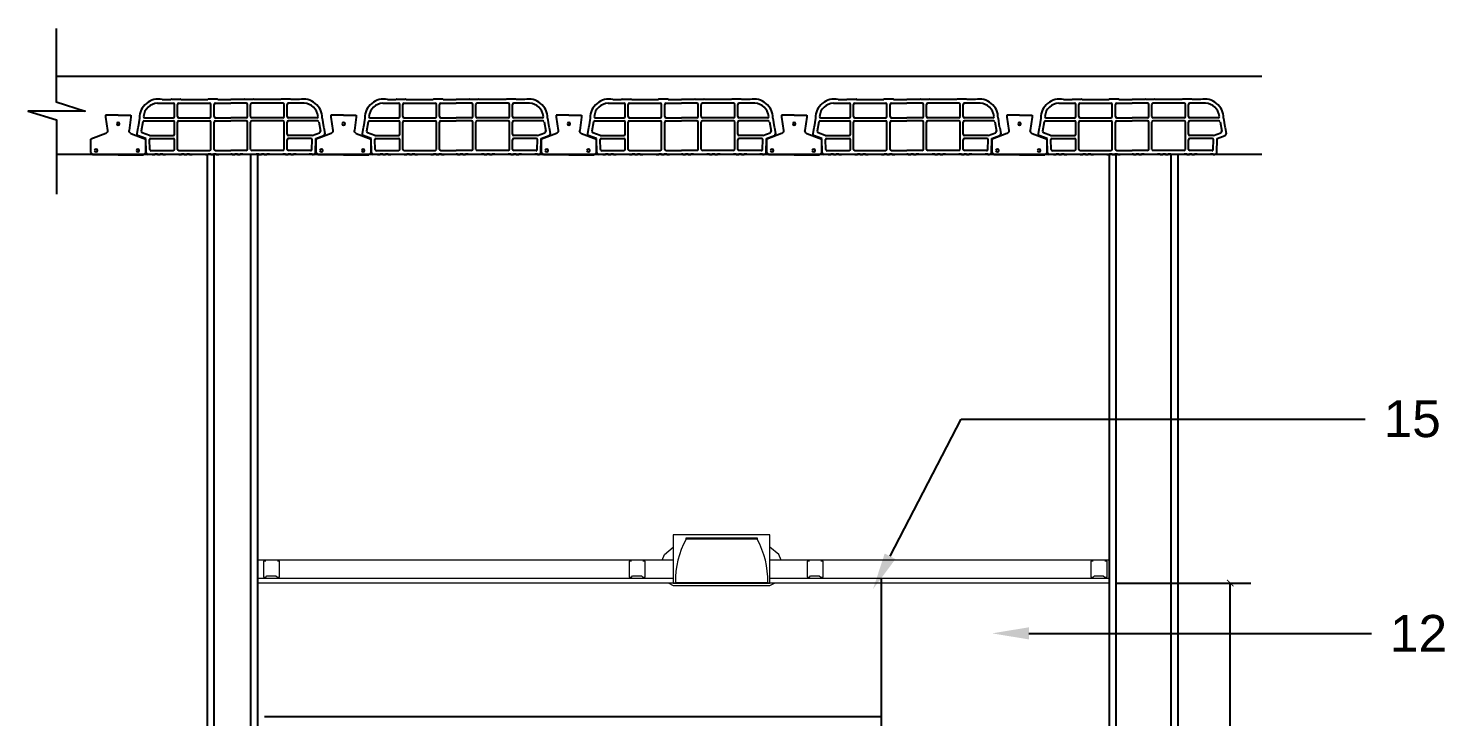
# Model space of a CAD drawing. Header units: metres. Extents: x 198 to 412, y -54 to 17.
# Drawn here: x 279.873 to 282.952, y -24.036 to -22.542 of the extents above; entities that cross this region are included whole.
import ezdxf
from ezdxf import colors
from ezdxf.entities.mleader import LeaderData, LeaderLine
from ezdxf.math import Vec2, Vec3

# ---------------------------------------------------------------- set-up
doc = ezdxf.new("R2010")
doc.units = ezdxf.units.M
doc.header["$LTSCALE"] = 10
for name, color, linetype in [('01', 1, 'Continuous'), ('02', 2, 'Continuous'), ('02-LH ladrillo hueco 02', 1, 'Continuous'), ('1_MUROS', 6, 'Continuous'), ('A-MUROS', 6, 'Continuous'), ('A-TEXTOS', 2, 'Continuous'), ('Corte t', 2, 'Continuous'), ('Losa rap sapito', 251, 'Continuous'), ('piso', 1, 'Continuous'), ('TCOTA', 1, 'Continuous')]:
    doc.layers.add(name, color=color, linetype=linetype)
doc.layers.add('A-Cielorraso', color=1, linetype='Continuous', lineweight=5)
doc.styles.add('ARIAL', font='arial.ttf')
doc.dimstyles.new('ST-COTA-25', dxfattribs={"dimscale": 0.25, "dimtxt": 0.18, "dimasz": 0.1, "dimexe": 0.18, "dimexo": 0.0625, "dimgap": 0.09, "dimtad": 1, "dimzin": 4, "dimdsep": 46, "dimtxsty": 'ARIAL', "dimblk1": 'COTA_N', "dimblk2": 'COTA_N', "dimsah": 1, "dimcen": 0.09, "dimclrd": 8, "dimclre": 8, "dimclrt": 1, "dimadec": 0, "dimazin": 0, "dimtfac": 1, "dimtix": 1, "dimtmove": 0, "dimatfit": 3, "dimldrblk": 'COTA_N', "dimfxl": 0.18, "dimtolj": 1, "dimtzin": 0, "dimarcsym": 0})

# ---------------------------------------------------------------- blocks, each defined once
blk = doc.blocks.new('top II')
for p, q in [((-0.1243, -0.0428), (-0.105, -0.0272)), ((0.1243, -0.0428), (0.105, -0.0272)), ((-0.1294, -0.055), (-0.1243, -0.0428)), ((0.1294, -0.055), (0.1243, -0.0428))]:
    blk.add_line(p, q)
for points in [[(-0.105, 0), (0.105, 0), (0.105, -0.105), (-0.105, -0.105)], [(-0.0771, -0.01), (0.0773, -0.01), (0.0773, -0.0069), (-0.0771, -0.0069)], [(-0.115, -0.105), (0.115, -0.105), (0.105, -0.11), (-0.105, -0.11), (-0.115, -0.105)]]:
    blk.add_lwpolyline(points, close=True)
blk.add_lwpolyline([(0.1, -0.1038), (-0.1, -0.1038, -0.138928), (-0.0771, -0.01), (0.0771, -0.01, -0.138928), (0.1, -0.1038, 52.020742)], format="xyb")
blk = doc.blocks.new('Losa rap zapito')
at = {"layer": 'Losa rap sapito'}
for p, q in [((283.8012, -291.7632), (283.8205, -291.7632)), ((283.9008, -291.7632), (283.8815, -291.7632)), ((283.9599, -291.7632), (283.9792, -291.7632)), ((284.0595, -291.7632), (284.0402, -291.7632)), ((283.7711, -291.7719), (283.8051, -291.7719)), ((283.7813, -291.7641), (283.8003, -291.7641)), ((283.808, -291.8006), (283.808, -291.7747)), ((283.8147, -291.8006), (283.8147, -291.7747)), ((283.8176, -291.7719), (283.8844, -291.7719)), ((283.8215, -291.7641), (283.8806, -291.7641)), ((283.8873, -291.8006), (283.8873, -291.7747)), ((283.8941, -291.8006), (283.8941, -291.7747)), ((283.897, -291.7719), (283.9304, -291.7719)), ((283.9018, -291.7641), (283.9304, -291.7641)), ((283.959, -291.7641), (283.9304, -291.7641)), ((283.9638, -291.7719), (283.9304, -291.7719)), ((283.9667, -291.8006), (283.9667, -291.7747)), ((283.9734, -291.8006), (283.9734, -291.7747)), ((284.0431, -291.7719), (283.9763, -291.7719)), ((284.0393, -291.7641), (283.9802, -291.7641)), ((284.046, -291.8006), (284.046, -291.7747)), ((284.0527, -291.8006), (284.0527, -291.7747)), ((284.0896, -291.7719), (284.0556, -291.7719)), ((284.0795, -291.7641), (284.0605, -291.7641)), ((283.7282, -291.8243), (283.7262, -291.8386)), ((283.732, -291.8042), (283.7293, -291.8235)), ((283.7394, -291.8124), (283.7357, -291.8329)), ((283.7422, -291.8103), (283.8051, -291.8103)), ((283.7437, -291.8035), (283.8051, -291.8035)), ((283.7534, -291.8103), (283.8051, -291.8103)), ((283.808, -291.8391), (283.808, -291.8132)), ((283.8147, -291.8721), (283.8147, -291.8132)), ((283.8176, -291.8035), (283.8844, -291.8035)), ((283.8176, -291.8103), (283.8844, -291.8103)), ((283.8873, -291.8721), (283.8873, -291.8132)), ((283.8941, -291.8721), (283.8941, -291.8132)), ((283.897, -291.8035), (283.9304, -291.8035)), ((283.897, -291.8103), (283.9304, -291.8103)), ((283.9638, -291.8035), (283.9304, -291.8035)), ((283.9638, -291.8103), (283.9304, -291.8103)), ((283.9667, -291.8721), (283.9667, -291.8132)), ((283.9734, -291.8721), (283.9734, -291.8132)), ((284.0431, -291.8035), (283.9763, -291.8035)), ((284.0431, -291.8103), (283.9763, -291.8103)), ((284.046, -291.8721), (284.046, -291.8132)), ((284.0527, -291.8391), (284.0527, -291.8132)), ((284.117, -291.8035), (284.0556, -291.8035)), ((284.1186, -291.8103), (284.0556, -291.8103)), ((284.1073, -291.8103), (284.0556, -291.8103)), ((284.1214, -291.8124), (284.125, -291.8329)), ((284.1287, -291.8042), (284.1314, -291.8235)), ((284.1325, -291.8243), (284.1346, -291.8386)), ((283.7459, -291.8484), (283.728, -291.8417)), ((283.7534, -291.842), (283.7376, -291.836)), ((283.7466, -291.8799), (283.7459, -291.8484)), ((283.7534, -291.842), (283.8051, -291.842)), ((283.7542, -291.8721), (283.7536, -291.851)), ((283.7565, -291.8487), (283.8051, -291.8487)), ((283.808, -291.8721), (283.808, -291.8516)), ((284.0527, -291.8721), (284.0527, -291.8516)), ((284.1073, -291.842), (284.0556, -291.842)), ((284.1043, -291.8487), (284.0556, -291.8487)), ((284.1066, -291.8721), (284.1071, -291.851)), ((284.1073, -291.842), (284.1232, -291.836)), ((284.1141, -291.8799), (284.1149, -291.8484)), ((284.1149, -291.8484), (284.1327, -291.8417)), ((283.7541, -291.8836), (283.7504, -291.8836)), ((283.7541, -291.8836), (283.7516, -291.8836)), ((283.7541, -291.8836), (283.7516, -291.8836)), ((283.7541, -291.8836), (283.7541, -291.8827)), ((283.7541, -291.8827), (283.7598, -291.8827)), ((283.7571, -291.8749), (283.8051, -291.8749)), ((283.7598, -291.8836), (283.7598, -291.8827)), ((283.7598, -291.8836), (283.7656, -291.8836)), ((283.7714, -291.8827), (283.7656, -291.8827)), ((283.7656, -291.8836), (283.7656, -291.8827)), ((283.7714, -291.8836), (283.7714, -291.8827)), ((283.7714, -291.8836), (283.7772, -291.8836)), ((283.7772, -291.8836), (283.7772, -291.8827)), ((283.783, -291.8827), (283.7772, -291.8827)), ((283.783, -291.8836), (283.783, -291.8827)), ((283.783, -291.8836), (283.7887, -291.8836)), ((283.7887, -291.8836), (283.7887, -291.8827)), ((283.7887, -291.8827), (283.7945, -291.8827)), ((283.7945, -291.8836), (283.7945, -291.8827)), ((283.8003, -291.8836), (283.7945, -291.8836)), ((283.8003, -291.8827), (283.8061, -291.8827)), ((283.8003, -291.8836), (283.8003, -291.8827)), ((283.8061, -291.8836), (283.8061, -291.8827)), ((283.8119, -291.8836), (283.8061, -291.8836)), ((283.8119, -291.8827), (283.8176, -291.8827)), ((283.8119, -291.8836), (283.8119, -291.8827)), ((283.8119, -291.8827), (283.8176, -291.8827)), ((283.8176, -291.8749), (283.8844, -291.8749)), ((283.8176, -291.8836), (283.8176, -291.8827)), ((283.8176, -291.8836), (283.8234, -291.8836)), ((283.8292, -291.8827), (283.8234, -291.8827)), ((283.8234, -291.8836), (283.8234, -291.8827)), ((283.8292, -291.8836), (283.8292, -291.8827)), ((283.8292, -291.8836), (283.835, -291.8836)), ((283.835, -291.8836), (283.835, -291.8827)), ((283.8408, -291.8827), (283.835, -291.8827)), ((283.8408, -291.8836), (283.8408, -291.8827)), ((283.8408, -291.8836), (283.8465, -291.8836)), ((283.8465, -291.8836), (283.8465, -291.8827)), ((283.8465, -291.8827), (283.8523, -291.8827)), ((283.8523, -291.8836), (283.8523, -291.8827)), ((283.8581, -291.8836), (283.8523, -291.8836)), ((283.8581, -291.8827), (283.8639, -291.8827)), ((283.8581, -291.8836), (283.8581, -291.8827)), ((283.8639, -291.8836), (283.8639, -291.8827)), ((283.8697, -291.8836), (283.8639, -291.8836)), ((283.8697, -291.8827), (283.8755, -291.8827)), ((283.8697, -291.8836), (283.8697, -291.8827)), ((283.8697, -291.8827), (283.8755, -291.8827)), ((283.8755, -291.8836), (283.8755, -291.8827)), ((283.8755, -291.8836), (283.8812, -291.8836)), ((283.887, -291.8827), (283.8812, -291.8827)), ((283.8812, -291.8836), (283.8812, -291.8827)), ((283.887, -291.8836), (283.887, -291.8827)), ((283.887, -291.8836), (283.8928, -291.8836)), ((283.8928, -291.8836), (283.8928, -291.8827)), ((283.8986, -291.8827), (283.8928, -291.8827)), ((283.897, -291.8749), (283.9304, -291.8749)), ((283.8986, -291.8836), (283.8986, -291.8827)), ((283.8986, -291.8836), (283.9044, -291.8836)), ((283.9044, -291.8836), (283.9044, -291.8827)), ((283.9044, -291.8827), (283.9101, -291.8827)), ((283.9101, -291.8836), (283.9101, -291.8827)), ((283.9159, -291.8836), (283.9101, -291.8836)), ((283.9159, -291.8827), (283.9217, -291.8827)), ((283.9159, -291.8836), (283.9159, -291.8827)), ((283.9217, -291.8836), (283.9217, -291.8827)), ((283.9275, -291.8836), (283.9217, -291.8836)), ((283.9275, -291.8836), (283.9275, -291.8827)), ((283.9275, -291.8827), (283.9304, -291.8827)), ((283.9638, -291.8749), (283.9304, -291.8749)), ((283.9333, -291.8827), (283.9304, -291.8827)), ((283.9333, -291.8836), (283.9333, -291.8827)), ((283.9333, -291.8836), (283.939, -291.8836)), ((283.9448, -291.8827), (283.939, -291.8827)), ((283.939, -291.8836), (283.939, -291.8827)), ((283.9448, -291.8836), (283.9448, -291.8827)), ((283.9448, -291.8836), (283.9506, -291.8836)), ((283.9506, -291.8836), (283.9506, -291.8827)), ((283.9564, -291.8827), (283.9506, -291.8827)), ((283.9564, -291.8836), (283.9564, -291.8827)), ((283.9622, -291.8836), (283.9564, -291.8836)), ((283.9622, -291.8836), (283.9622, -291.8827)), ((283.9622, -291.8827), (283.9679, -291.8827)), ((283.9679, -291.8836), (283.9679, -291.8827)), ((283.9737, -291.8836), (283.9679, -291.8836)), ((283.9737, -291.8827), (283.9795, -291.8827)), ((283.9737, -291.8836), (283.9737, -291.8827)), ((284.0431, -291.8749), (283.9763, -291.8749)), ((283.9795, -291.8836), (283.9795, -291.8827)), ((283.9853, -291.8836), (283.9795, -291.8836)), ((283.9911, -291.8827), (283.9853, -291.8827)), ((283.9853, -291.8836), (283.9853, -291.8827)), ((283.9911, -291.8827), (283.9853, -291.8827)), ((283.9911, -291.8836), (283.9911, -291.8827)), ((283.9911, -291.8836), (283.9968, -291.8836)), ((284.0026, -291.8827), (283.9968, -291.8827)), ((283.9968, -291.8836), (283.9968, -291.8827)), ((284.0026, -291.8836), (284.0026, -291.8827)), ((284.0026, -291.8836), (284.0084, -291.8836)), ((284.0084, -291.8836), (284.0084, -291.8827)), ((284.0142, -291.8827), (284.0084, -291.8827)), ((284.0142, -291.8836), (284.0142, -291.8827)), ((284.02, -291.8836), (284.0142, -291.8836)), ((284.02, -291.8836), (284.02, -291.8827)), ((284.02, -291.8827), (284.0258, -291.8827)), ((284.0258, -291.8836), (284.0258, -291.8827)), ((284.0315, -291.8836), (284.0258, -291.8836)), ((284.0315, -291.8827), (284.0373, -291.8827)), ((284.0315, -291.8836), (284.0315, -291.8827)), ((284.0373, -291.8836), (284.0373, -291.8827)), ((284.0431, -291.8836), (284.0373, -291.8836)), ((284.0489, -291.8827), (284.0431, -291.8827)), ((284.0431, -291.8836), (284.0431, -291.8827)), ((284.0489, -291.8827), (284.0431, -291.8827)), ((284.0489, -291.8836), (284.0489, -291.8827)), ((284.0489, -291.8836), (284.0547, -291.8836)), ((284.0604, -291.8827), (284.0547, -291.8827)), ((284.0547, -291.8836), (284.0547, -291.8827)), ((284.1037, -291.8749), (284.0556, -291.8749)), ((284.0604, -291.8836), (284.0604, -291.8827)), ((284.0604, -291.8836), (284.0662, -291.8836)), ((284.0662, -291.8836), (284.0662, -291.8827)), ((284.072, -291.8827), (284.0662, -291.8827)), ((284.072, -291.8836), (284.072, -291.8827)), ((284.0778, -291.8836), (284.072, -291.8836)), ((284.0778, -291.8836), (284.0778, -291.8827)), ((284.0778, -291.8827), (284.0836, -291.8827)), ((284.0836, -291.8836), (284.0836, -291.8827)), ((284.0893, -291.8836), (284.0836, -291.8836)), ((284.0893, -291.8827), (284.0951, -291.8827)), ((284.0893, -291.8836), (284.0893, -291.8827)), ((284.0951, -291.8836), (284.0951, -291.8827)), ((284.1009, -291.8836), (284.0951, -291.8836)), ((284.1009, -291.8836), (284.1009, -291.8827)), ((284.1067, -291.8827), (284.1009, -291.8827)), ((284.1067, -291.8836), (284.1067, -291.8827)), ((284.1067, -291.8836), (284.1092, -291.8836)), ((284.1067, -291.8836), (284.1092, -291.8836)), ((284.1067, -291.8836), (284.1103, -291.8836))]:
    blk.add_line(p, q, dxfattribs=at)
for centre, radius, start, end in [((283.7724, -291.8035), 0.0404, 77.2971, 181.0135), ((283.8012, -291.7641), 0.000963, 90, 180), ((283.8205, -291.7641), 0.000963, 0, 90), ((283.8815, -291.7641), 0.000963, 90, 180), ((283.9008, -291.7641), 0.000963, 0, 90), ((283.9599, -291.7641), 0.000963, 90, 180), ((283.9792, -291.7641), 0.000963, 0, 90), ((284.0402, -291.7641), 0.000963, 90, 180), ((284.0595, -291.7641), 0.000963, 0, 90), ((284.0883, -291.8035), 0.0404, 358.9865, 102.7029), ((283.7724, -291.8035), 0.0317, 92.259, 174.7894), ((283.8051, -291.7747), 0.00289, 0, 90), ((283.8176, -291.7747), 0.00289, 90, 180), ((283.8844, -291.7747), 0.00289, 0, 90), ((283.897, -291.7747), 0.00289, 90, 180), ((283.9638, -291.7747), 0.00289, 0, 90), ((283.9763, -291.7747), 0.00289, 90, 180), ((284.0431, -291.7747), 0.00289, 0, 90), ((284.0556, -291.7747), 0.00289, 90, 180), ((284.0883, -291.8035), 0.0317, 5.2106, 87.741), ((283.7292, -291.8244), 0.000963, 81.8699, 171.8699), ((283.7422, -291.8132), 0.00289, 90, 165.2593), ((283.7437, -291.8006), 0.00289, 180.2316, 270), ((283.8051, -291.8006), 0.00289, 270, 0), ((283.8051, -291.8132), 0.00289, 0, 90), ((283.8176, -291.8006), 0.00289, 180, 270), ((283.8176, -291.8132), 0.00289, 90, 180), ((283.8844, -291.8006), 0.00289, 270, 0), ((283.8844, -291.8132), 0.00289, 0, 90), ((283.897, -291.8006), 0.00289, 180, 270), ((283.897, -291.8132), 0.00289, 90, 180), ((283.9638, -291.8006), 0.00289, 270, 0), ((283.9638, -291.8132), 0.00289, 0, 90), ((283.9763, -291.8006), 0.00289, 180, 270), ((283.9763, -291.8132), 0.00289, 90, 180), ((284.0431, -291.8006), 0.00289, 270, 0), ((284.0431, -291.8132), 0.00289, 0, 90), ((284.0556, -291.8006), 0.00289, 180, 270), ((284.0556, -291.8132), 0.00289, 90, 180), ((284.117, -291.8006), 0.00289, 270, 359.7684), ((284.1186, -291.8132), 0.00289, 14.7407, 90), ((284.1316, -291.8244), 0.000963, 8.1301, 98.1301), ((283.729, -291.839), 0.00289, 171.8699, 249.444), ((283.7386, -291.8333), 0.00289, 171.8699, 249.444), ((283.7565, -291.8516), 0.00289, 90, 168.5947), ((283.8051, -291.8391), 0.00289, 270, 0), ((283.8051, -291.8516), 0.00289, 0, 90), ((284.0556, -291.8391), 0.00289, 180, 270), ((284.0556, -291.8516), 0.00289, 90, 180), ((284.1043, -291.8516), 0.00289, 11.4053, 90), ((284.1222, -291.8333), 0.00289, 290.556, 8.1301), ((284.1317, -291.839), 0.00289, 290.556, 8.1301), ((283.7505, -291.8797), 0.0039, 182.4799, 268.1248), ((283.7571, -291.8721), 0.00289, 180, 271.41), ((283.8051, -291.8721), 0.00289, 270, 0), ((283.8176, -291.8721), 0.00289, 180, 270), ((283.8844, -291.8721), 0.00289, 270, 0), ((283.897, -291.8721), 0.00289, 180, 270), ((283.9638, -291.8721), 0.00289, 270, 0), ((283.9763, -291.8721), 0.00289, 180, 270), ((284.0431, -291.8721), 0.00289, 270, 0), ((284.0556, -291.8721), 0.00289, 180, 270), ((284.1037, -291.8721), 0.00289, 268.59, 0), ((284.1102, -291.8797), 0.0039, 271.8752, 357.5201)]:
    blk.add_arc(centre, radius, start, end, dxfattribs=at)
blk = doc.blocks.new('VIGUETA NUEVA')
at = {"layer": '02'}
for p, q in [((852.3054, 1549.6661), (852.2767, 1549.6661)), ((852.2767, 1549.6661), (852.2767, 1549.6611)), ((852.2767, 1549.6611), (852.2809, 1549.6312)), ((852.3054, 1549.6661), (852.3342, 1549.6661)), ((852.3342, 1549.6611), (852.3299, 1549.6312)), ((852.3342, 1549.6661), (852.3342, 1549.6611)), ((852.2769, 1549.6243), (852.2429, 1549.6111)), ((852.2429, 1549.5811), (852.2429, 1549.6111)), ((852.3339, 1549.6243), (852.3679, 1549.6111)), ((852.3679, 1549.5811), (852.3679, 1549.6111)), ((852.2429, 1549.5811), (852.2479, 1549.5761)), ((852.3054, 1549.5761), (852.2479, 1549.5761)), ((852.3054, 1549.5761), (852.3629, 1549.5761)), ((852.3679, 1549.5811), (852.3629, 1549.5761))]:
    blk.add_line(p, q, dxfattribs=at)
for centre, start, end in [((852.2739, 1549.6307), 294.8533, 4.4381), ((852.3369, 1549.6307), 175.5619, 245.1467)]:
    blk.add_arc(centre, 0.00704, start, end, dxfattribs=at)
blk = doc.blocks.new('VIGUETA NUEVA1')
at = {"layer": 'piso'}
for centre in [(0, -0.02), (-0.0444, -0.0805), (0.0504, -0.0805)]:
    blk.add_circle(centre, 0.00324, dxfattribs=at)
at = {"layer": '1_MUROS'}
blk.add_blockref('VIGUETA NUEVA', (-852.3054, -1549.6661), dxfattribs=at)
blk = doc.blocks.new('COTA_N')
for p, q in [((-1, 0), (0, 0)), ((0, 0.5), (0, -0.5))]:
    blk.add_line(p, q)
at = {"color": 3, "const_width": 0.065}
blk.add_lwpolyline([(0.14, 0.14), (0.28, 0.28), (0, 0), (-0.14, -0.14), (-0.28, -0.28)], dxfattribs=at)
blk = doc.blocks.new('*D444')
at = {"layer": 'Defpoints', "color": 0, "transparency": 16777216}
for p in [(282.2206, -23.7463, 0), (282.4839, -23.7463), (282.2206, -26.1463, 0)]:
    blk.add_point(p, dxfattribs=at)
at = {"layer": 'TCOTA', "color": 8, "lineweight": -2, "transparency": 16777216}
for p, q in [((282.2362, -23.7463), (282.5289, -23.7463)), ((282.4839, -26.1213), (282.4839, -23.7713)), ((282.2362, -26.1463), (282.5289, -26.1463))]:
    blk.add_line(p, q, dxfattribs=at)
at = {"layer": 'TCOTA', "color": 8, "lineweight": -2, "transparency": 16777216, "xscale": 0.025, "yscale": 0.025, "zscale": 0.025}
for p, rotation in [((282.4839, -23.7463), 90), ((282.4839, -26.1463), 270)]:
    blk.add_blockref('COTA_N', p, dxfattribs=dict(at, rotation=rotation))
at = {"layer": 'TCOTA', "color": 1, "transparency": 16777216, "insert": (282.4384, -24.8021), "char_height": 0.045, "attachment_point": 5, "rotation": 90, "style": 'ARIAL'}
blk.add_mtext('\\A1;2.40', dxfattribs=at)

msp = doc.modelspace()

# ---------------------------------------------------------------- linework, layer by layer
at = {"color": 5}
for p, q in [((282.5523, -22.6463, 0), (279.9339, -22.6463, 0)), ((282.5523, -22.8163, 0), (279.9345, -22.8163, 0))]:
    msp.add_line(p, q, dxfattribs=at)
at = {"layer": '01'}
msp.add_line((280.3864, -24.0363, 0), (281.7256, -24.0363, 0), dxfattribs=at)
at = {"layer": '02'}
msp.add_line((281.7256, -23.7363, 0), (281.7256, -26.1463, 0), dxfattribs=at)
at = {"layer": '02', "color": 3, "elevation": 0}
msp.add_lwpolyline([(279.9339, -22.5421), (279.9339, -22.7014), (279.9964, -22.7222), (279.8731, -22.7222), (279.9345, -22.7408), (279.9345, -22.9018)], dxfattribs=at)
at = {"layer": '02-LH ladrillo hueco 02'}
for p, q in [((280.3714, -26.2163, 0), (280.3714, -22.8163, 0)), ((282.3706, -26.2163, 0), (282.3706, -22.8163, 0))]:
    msp.add_line(p, q, dxfattribs=at)
at = {"layer": '02-LH ladrillo hueco 02', "elevation": 0}
for points in [[(280.2614, -22.8163), (280.2614, -26.2163)], [(282.2206, -22.8163), (282.2206, -26.2163)]]:
    msp.add_lwpolyline(points, dxfattribs=at)
at = {"layer": 'A-Cielorraso', "linetype": 'Continuous'}
for p, q in [((281.2547, -23.684, 0), (281.2741, -23.6685, 0)), ((281.2547, -23.684, 0), (281.2741, -23.6685, 0)), ((281.2547, -23.684, 0), (281.2741, -23.6685, 0)), ((281.2547, -23.684, 0), (281.2741, -23.6685, 0)), ((281.2547, -23.684, 0), (281.2741, -23.6685, 0)), ((281.2547, -23.684, 0), (281.2741, -23.6685, 0)), ((281.2547, -23.684, 0), (281.2741, -23.6685, 0)), ((281.2547, -23.684, 0), (281.2741, -23.6685, 0)), ((281.2547, -23.684, 0), (281.2741, -23.6685, 0)), ((281.2547, -23.684, 0), (281.2741, -23.6685, 0)), ((281.2547, -23.684, 0), (281.2741, -23.6685, 0)), ((281.2547, -23.684, 0), (281.2741, -23.6685, 0)), ((281.2547, -23.684, 0), (281.2741, -23.6685, 0)), ((281.2547, -23.684, 0), (281.2741, -23.6685, 0)), ((281.2547, -23.684, 0), (281.2741, -23.6685, 0)), ((281.2547, -23.684, 0), (281.2741, -23.6685, 0)), ((281.5034, -23.684, 0), (281.4841, -23.6685, 0)), ((281.5034, -23.684, 0), (281.4841, -23.6685, 0)), ((281.5034, -23.684, 0), (281.4841, -23.6685, 0)), ((281.5034, -23.684, 0), (281.4841, -23.6685, 0)), ((281.5034, -23.684, 0), (281.4841, -23.6685, 0)), ((281.5034, -23.684, 0), (281.4841, -23.6685, 0)), ((281.5034, -23.684, 0), (281.4841, -23.6685, 0)), ((281.5034, -23.684, 0), (281.4841, -23.6685, 0)), ((281.5034, -23.684, 0), (281.4841, -23.6685, 0)), ((281.5034, -23.684, 0), (281.4841, -23.6685, 0)), ((281.5034, -23.684, 0), (281.4841, -23.6685, 0)), ((281.5034, -23.684, 0), (281.4841, -23.6685, 0)), ((281.5034, -23.684, 0), (281.4841, -23.6685, 0)), ((281.5034, -23.684, 0), (281.4841, -23.6685, 0)), ((281.5034, -23.684, 0), (281.4841, -23.6685, 0)), ((281.5034, -23.684, 0), (281.4841, -23.6685, 0)), ((281.2741, -23.6963, 0), (280.3714, -23.6963, 0)), ((281.2497, -23.6963, 0), (281.2547, -23.684, 0)), ((281.2497, -23.6963, 0), (281.2547, -23.684, 0)), ((281.2497, -23.6963, 0), (281.2547, -23.684, 0)), ((281.2497, -23.6963, 0), (281.2547, -23.684, 0)), ((281.2497, -23.6963, 0), (281.2547, -23.684, 0)), ((281.2497, -23.6963, 0), (281.2547, -23.684, 0)), ((281.2497, -23.6963, 0), (281.2547, -23.684, 0)), ((281.2497, -23.6963, 0), (281.2547, -23.684, 0)), ((281.2497, -23.6963, 0), (281.2547, -23.684, 0)), ((281.2497, -23.6963, 0), (281.2547, -23.684, 0)), ((281.2497, -23.6963, 0), (281.2547, -23.684, 0)), ((281.2497, -23.6963, 0), (281.2547, -23.684, 0)), ((281.2497, -23.6963, 0), (281.2547, -23.684, 0)), ((281.2497, -23.6963, 0), (281.2547, -23.684, 0)), ((281.2497, -23.6963, 0), (281.2547, -23.684, 0)), ((281.2497, -23.6963, 0), (281.2547, -23.684, 0)), ((282.2206, -23.6963, 0), (281.4841, -23.6963, 0)), ((281.5084, -23.6963, 0), (281.5034, -23.684, 0)), ((281.5084, -23.6963, 0), (281.5034, -23.684, 0)), ((281.5084, -23.6963, 0), (281.5034, -23.684, 0)), ((281.5084, -23.6963, 0), (281.5034, -23.684, 0)), ((281.5084, -23.6963, 0), (281.5034, -23.684, 0)), ((281.5084, -23.6963, 0), (281.5034, -23.684, 0)), ((281.5084, -23.6963, 0), (281.5034, -23.684, 0)), ((281.5084, -23.6963, 0), (281.5034, -23.684, 0)), ((281.5084, -23.6963, 0), (281.5034, -23.684, 0)), ((281.5084, -23.6963, 0), (281.5034, -23.684, 0)), ((281.5084, -23.6963, 0), (281.5034, -23.684, 0)), ((281.5084, -23.6963, 0), (281.5034, -23.684, 0)), ((281.5084, -23.6963, 0), (281.5034, -23.684, 0)), ((281.5084, -23.6963, 0), (281.5034, -23.684, 0)), ((281.5084, -23.6963, 0), (281.5034, -23.684, 0)), ((281.5084, -23.6963, 0), (281.5034, -23.684, 0))]:
    msp.add_line(p, q, dxfattribs=at)
at = {"layer": 'A-Cielorraso', "color": 2, "linetype": 'Continuous'}
for p, q in [((281.2741, -23.7363, 0), (280.3714, -23.7363, 0)), ((282.2206, -23.7363, 0), (281.4841, -23.7363, 0)), ((281.2741, -23.7463, 0), (280.3714, -23.7463, 0)), ((282.2206, -23.7463, 0), (281.4671, -23.7463, 0))]:
    msp.add_line(p, q, dxfattribs=at)
at = {"layer": 'A-Cielorraso', "linetype": 'Continuous', "elevation": 0}
for points in [[(281.4841, -23.6413), (281.2741, -23.6413), (281.2741, -23.7463), (281.4841, -23.7463)], [(281.4841, -23.6413), (281.2741, -23.6413), (281.2741, -23.7463), (281.4841, -23.7463)], [(281.4841, -23.6413), (281.2741, -23.6413), (281.2741, -23.7463), (281.4841, -23.7463)], [(281.4841, -23.6413), (281.2741, -23.6413), (281.2741, -23.7463), (281.4841, -23.7463)], [(281.4841, -23.6413), (281.2741, -23.6413), (281.2741, -23.7463), (281.4841, -23.7463)], [(281.4841, -23.6413), (281.2741, -23.6413), (281.2741, -23.7463), (281.4841, -23.7463)], [(281.4841, -23.6413), (281.2741, -23.6413), (281.2741, -23.7463), (281.4841, -23.7463)], [(281.4841, -23.6413), (281.2741, -23.6413), (281.2741, -23.7463), (281.4841, -23.7463)], [(281.4841, -23.6413), (281.2741, -23.6413), (281.2741, -23.7463), (281.4841, -23.7463)], [(281.4841, -23.6413), (281.2741, -23.6413), (281.2741, -23.7463), (281.4841, -23.7463)], [(281.4841, -23.6413), (281.2741, -23.6413), (281.2741, -23.7463), (281.4841, -23.7463)], [(281.4841, -23.6413), (281.2741, -23.6413), (281.2741, -23.7463), (281.4841, -23.7463)], [(281.4841, -23.6413), (281.2741, -23.6413), (281.2741, -23.7463), (281.4841, -23.7463)], [(281.4841, -23.6413), (281.2741, -23.6413), (281.2741, -23.7463), (281.4841, -23.7463)], [(281.4841, -23.6413), (281.2741, -23.6413), (281.2741, -23.7463), (281.4841, -23.7463)], [(281.4841, -23.6413), (281.2741, -23.6413), (281.2741, -23.7463), (281.4841, -23.7463)], [(281.4562, -23.6513), (281.3018, -23.6513), (281.3018, -23.6481), (281.4562, -23.6481)], [(281.4562, -23.6513), (281.3018, -23.6513), (281.3018, -23.6481), (281.4562, -23.6481)], [(281.4562, -23.6513), (281.3018, -23.6513), (281.3018, -23.6481), (281.4562, -23.6481)], [(281.4562, -23.6513), (281.3018, -23.6513), (281.3018, -23.6481), (281.4562, -23.6481)], [(281.4562, -23.6513), (281.3018, -23.6513), (281.3018, -23.6481), (281.4562, -23.6481)], [(281.4562, -23.6513), (281.3018, -23.6513), (281.3018, -23.6481), (281.4562, -23.6481)], [(281.4562, -23.6513), (281.3018, -23.6513), (281.3018, -23.6481), (281.4562, -23.6481)], [(281.4562, -23.6513), (281.3018, -23.6513), (281.3018, -23.6481), (281.4562, -23.6481)], [(281.4562, -23.6513), (281.3018, -23.6513), (281.3018, -23.6481), (281.4562, -23.6481)], [(281.4562, -23.6513), (281.3018, -23.6513), (281.3018, -23.6481), (281.4562, -23.6481)], [(281.4562, -23.6513), (281.3018, -23.6513), (281.3018, -23.6481), (281.4562, -23.6481)], [(281.4562, -23.6513), (281.3018, -23.6513), (281.3018, -23.6481), (281.4562, -23.6481)], [(281.4562, -23.6513), (281.3018, -23.6513), (281.3018, -23.6481), (281.4562, -23.6481)], [(281.4562, -23.6513), (281.3018, -23.6513), (281.3018, -23.6481), (281.4562, -23.6481)], [(281.4562, -23.6513), (281.3018, -23.6513), (281.3018, -23.6481), (281.4562, -23.6481)], [(281.4562, -23.6513), (281.3018, -23.6513), (281.3018, -23.6481), (281.4562, -23.6481)], [(281.4941, -23.7463), (281.2641, -23.7463), (281.2741, -23.7513), (281.4841, -23.7513), (281.4941, -23.7463)], [(281.4941, -23.7463), (281.2641, -23.7463), (281.2741, -23.7513), (281.4841, -23.7513), (281.4941, -23.7463)], [(281.4941, -23.7463), (281.2641, -23.7463), (281.2741, -23.7513), (281.4841, -23.7513), (281.4941, -23.7463)], [(281.4941, -23.7463), (281.2641, -23.7463), (281.2741, -23.7513), (281.4841, -23.7513), (281.4941, -23.7463)], [(281.4941, -23.7463), (281.2641, -23.7463), (281.2741, -23.7513), (281.4841, -23.7513), (281.4941, -23.7463)], [(281.4941, -23.7463), (281.2641, -23.7463), (281.2741, -23.7513), (281.4841, -23.7513), (281.4941, -23.7463)], [(281.4941, -23.7463), (281.2641, -23.7463), (281.2741, -23.7513), (281.4841, -23.7513), (281.4941, -23.7463)], [(281.4941, -23.7463), (281.2641, -23.7463), (281.2741, -23.7513), (281.4841, -23.7513), (281.4941, -23.7463)], [(281.4941, -23.7463), (281.2641, -23.7463), (281.2741, -23.7513), (281.4841, -23.7513), (281.4941, -23.7463)], [(281.4941, -23.7463), (281.2641, -23.7463), (281.2741, -23.7513), (281.4841, -23.7513), (281.4941, -23.7463)], [(281.4941, -23.7463), (281.2641, -23.7463), (281.2741, -23.7513), (281.4841, -23.7513), (281.4941, -23.7463)], [(281.4941, -23.7463), (281.2641, -23.7463), (281.2741, -23.7513), (281.4841, -23.7513), (281.4941, -23.7463)], [(281.4941, -23.7463), (281.2641, -23.7463), (281.2741, -23.7513), (281.4841, -23.7513), (281.4941, -23.7463)], [(281.4941, -23.7463), (281.2641, -23.7463), (281.2741, -23.7513), (281.4841, -23.7513), (281.4941, -23.7463)], [(281.4941, -23.7463), (281.2641, -23.7463), (281.2741, -23.7513), (281.4841, -23.7513), (281.4941, -23.7463)], [(281.4941, -23.7463), (281.2641, -23.7463), (281.2741, -23.7513), (281.4841, -23.7513), (281.4941, -23.7463)]]:
    msp.add_lwpolyline(points, close=True, dxfattribs=at)
msp.add_lwpolyline([(281.2791, -23.7451), (281.4791, -23.7451, 0.138928), (281.4562, -23.6513), (281.3019, -23.6513, 0.138928), (281.2791, -23.7451, -52.020742)], format="xyb", dxfattribs=at)
msp.add_lwpolyline([(281.2791, -23.7451), (281.4791, -23.7451, 0.138928), (281.4562, -23.6513), (281.3019, -23.6513, 0.138928), (281.2791, -23.7451, -52.020742)], format="xyb", dxfattribs=at)
msp.add_lwpolyline([(281.2791, -23.7451), (281.4791, -23.7451, 0.138928), (281.4562, -23.6513), (281.3019, -23.6513, 0.138928), (281.2791, -23.7451, -52.020742)], format="xyb", dxfattribs=at)
msp.add_lwpolyline([(281.2791, -23.7451), (281.4791, -23.7451, 0.138928), (281.4562, -23.6513), (281.3019, -23.6513, 0.138928), (281.2791, -23.7451, -52.020742)], format="xyb", dxfattribs=at)
msp.add_lwpolyline([(281.2791, -23.7451), (281.4791, -23.7451, 0.138928), (281.4562, -23.6513), (281.3019, -23.6513, 0.138928), (281.2791, -23.7451, -52.020742)], format="xyb", dxfattribs=at)
msp.add_lwpolyline([(281.2791, -23.7451), (281.4791, -23.7451, 0.138928), (281.4562, -23.6513), (281.3019, -23.6513, 0.138928), (281.2791, -23.7451, -52.020742)], format="xyb", dxfattribs=at)
msp.add_lwpolyline([(281.2791, -23.7451), (281.4791, -23.7451, 0.138928), (281.4562, -23.6513), (281.3019, -23.6513, 0.138928), (281.2791, -23.7451, -52.020742)], format="xyb", dxfattribs=at)
msp.add_lwpolyline([(281.2791, -23.7451), (281.4791, -23.7451, 0.138928), (281.4562, -23.6513), (281.3019, -23.6513, 0.138928), (281.2791, -23.7451, -52.020742)], format="xyb", dxfattribs=at)
msp.add_lwpolyline([(281.2791, -23.7451), (281.4791, -23.7451, 0.138928), (281.4562, -23.6513), (281.3019, -23.6513, 0.138928), (281.2791, -23.7451, -52.020742)], format="xyb", dxfattribs=at)
msp.add_lwpolyline([(281.2791, -23.7451), (281.4791, -23.7451, 0.138928), (281.4562, -23.6513), (281.3019, -23.6513, 0.138928), (281.2791, -23.7451, -52.020742)], format="xyb", dxfattribs=at)
msp.add_lwpolyline([(281.2791, -23.7451), (281.4791, -23.7451, 0.138928), (281.4562, -23.6513), (281.3019, -23.6513, 0.138928), (281.2791, -23.7451, -52.020742)], format="xyb", dxfattribs=at)
msp.add_lwpolyline([(281.2791, -23.7451), (281.4791, -23.7451, 0.138928), (281.4562, -23.6513), (281.3019, -23.6513, 0.138928), (281.2791, -23.7451, -52.020742)], format="xyb", dxfattribs=at)
msp.add_lwpolyline([(281.2791, -23.7451), (281.4791, -23.7451, 0.138928), (281.4562, -23.6513), (281.3019, -23.6513, 0.138928), (281.2791, -23.7451, -52.020742)], format="xyb", dxfattribs=at)
msp.add_lwpolyline([(281.2791, -23.7451), (281.4791, -23.7451, 0.138928), (281.4562, -23.6513), (281.3019, -23.6513, 0.138928), (281.2791, -23.7451, -52.020742)], format="xyb", dxfattribs=at)
msp.add_lwpolyline([(281.2791, -23.7451), (281.4791, -23.7451, 0.138928), (281.4562, -23.6513), (281.3019, -23.6513, 0.138928), (281.2791, -23.7451, -52.020742)], format="xyb", dxfattribs=at)
msp.add_lwpolyline([(281.2791, -23.7451), (281.4791, -23.7451, 0.138928), (281.4562, -23.6513), (281.3019, -23.6513, 0.138928), (281.2791, -23.7451, -52.020742)], format="xyb", dxfattribs=at)
for points in [[(280.389, -23.6988), (280.384, -23.6988), (280.384, -23.7338), (280.389, -23.7338), (280.3913, -23.7308), (280.4107, -23.7308), (280.414, -23.7338), (280.419, -23.7338), (280.419, -23.6988), (280.414, -23.6988)], [(281.1831, -23.6988), (281.1781, -23.6988), (281.1781, -23.7338), (281.1831, -23.7338), (281.1855, -23.7308), (281.2048, -23.7308), (281.2081, -23.7338), (281.2131, -23.7338), (281.2131, -23.6988), (281.2081, -23.6988)], [(281.5696, -23.6988), (281.5646, -23.6988), (281.5646, -23.7338), (281.5696, -23.7338), (281.572, -23.7308), (281.5913, -23.7308), (281.5946, -23.7338), (281.5996, -23.7338), (281.5996, -23.6988), (281.5946, -23.6988)], [(282.1864, -23.6988), (282.1814, -23.6988), (282.1814, -23.7338), (282.1864, -23.7338), (282.1887, -23.7308), (282.2081, -23.7308), (282.2114, -23.7338), (282.2164, -23.7338), (282.2164, -23.6988), (282.2114, -23.6988)]]:
    msp.add_lwpolyline(points, dxfattribs=at)
at = {"layer": 'A-MUROS'}
for p, q in [((280.3564, -26.2163, 0), (280.3564, -22.8163, 0)), ((282.3556, -26.2163, 0), (282.3556, -22.8163, 0))]:
    msp.add_line(p, q, dxfattribs=at)
at = {"layer": 'A-MUROS', "elevation": 0}
for points in [[(280.2764, -22.8163), (280.2764, -26.2163)], [(282.2356, -22.8163), (282.2356, -26.2163)]]:
    msp.add_lwpolyline(points, dxfattribs=at)

# ---------------------------------------------------------------- block references
at = {"layer": 'A-Cielorraso', "linetype": 'Continuous', "xscale": -1}
msp.add_blockref('top II', (281.3791, -23.6413, 0), dxfattribs=at)
at = {"layer": 'A-MUROS'}
for p in [(-3.6174, 269.0673, 0), (-3.1279, 269.0673, 0), (-2.6385, 269.0673, 0), (-2.1491, 269.0673, 0), (-1.6596, 269.0673, 0)]:
    msp.add_blockref('Losa rap zapito', p, dxfattribs=at)
at = {"layer": 'Corte t', "xscale": -0.9559179682510148, "yscale": 0.9559179682510148, "zscale": 0.9559179682510148}
for p in [(280.0684, -22.7303, 0), (280.5579, -22.7303, 0), (281.0473, -22.7303, 0), (281.5367, -22.7303, 0), (282.0262, -22.7303, 0)]:
    msp.add_blockref('VIGUETA NUEVA1', p, dxfattribs=at)

# ---------------------------------------------------------------- dimensions: what is measured, and where the dimension line sits
at = {"layer": 'TCOTA'}
dim = msp.add_linear_dim(base=(282.4839, -23.7463), p1=(282.2206, -26.1463, 0), p2=(282.2206, -23.7463, 0), angle=90, dimstyle='ST-COTA-25', dxfattribs=at)
dim.commit()
dim.dimension.update_dxf_attribs({"geometry": '*D444', "text_midpoint": (282.4839, -24.8021), "dimtype": 160})

# ---------------------------------------------------------------- leaders
at = {"layer": 'A-TEXTOS'}
ml = msp.add_multileader_mtext('Standard', dxfattribs=at)
ml.set_content('15', color=256, style='ARIAL')
ml.set_leader_properties(color=1)
ml.build(insert=Vec2(0, 0))
ml.multileader.update_dxf_attribs({"has_text_frame": 1, "arrow_head_size": 0.08, "scale": 0.02})
ctx = ml.context
ctx.base_point, ctx.scale, ctx.char_height, ctx.arrow_head_size, ctx.landing_gap_size, ctx.plane_origin = Vec3(282.777, -23.3902, 0), 0.02, 0.08, 0.08, 0.04, Vec3(281.4527, -23.3902, 0)
notes = []
notes.append((ctx, [(0, (1, 1, 0), (281.8996, -23.3902, 0), (1, 0), 0.8774, [(0, [(281.7081, -23.7593, 0)], 0, [])])]))
ctx.mtext.insert, ctx.mtext.flow_direction = Vec3(282.817, -23.3495, 0), 5
ml = msp.add_multileader_mtext('Standard', dxfattribs=at)
ml.set_content('12', color=256, style='ARIAL')
ml.set_leader_properties(color=1)
ml.build(insert=Vec2(0, 0))
ml.multileader.update_dxf_attribs({"has_text_frame": 1, "arrow_head_size": 0.08, "scale": 0.02})
ctx = ml.context
ctx.base_point, ctx.scale, ctx.char_height, ctx.arrow_head_size, ctx.landing_gap_size, ctx.plane_origin = Vec3(282.7907, -23.8555, 0), 0.02, 0.08, 0.08, 0.04, Vec3(280.2055, -23.8555, 0)
notes.append((ctx, [(0, (1, 1, 0), (282.5293, -23.8555, 0), (1, 0), 0.2614, [(0, [(281.9665, -23.8555, 0)], 0, [])])]))
ctx.mtext.insert, ctx.mtext.flow_direction = Vec3(282.8307, -23.8155, 0), 5
for ctx, leaders in notes:
    for number, flags, end, landing, length, lines in leaders:
        leader = LeaderData()
        leader.index, (leader.has_last_leader_line, leader.has_dogleg_vector, leader.attachment_direction) = number, flags
        leader.last_leader_point, leader.dogleg_vector, leader.dogleg_length = Vec3(end), Vec3(landing), length
        for number, points, colour, breaks in lines:
            line = LeaderLine()
            line.index, line.vertices, line.color, line.breaks = number, Vec3.list(points), colors.encode_raw_color(colour), breaks
            leader.lines.append(line)
        ctx.leaders.append(leader)

doc.saveas('drawing.dxf')
